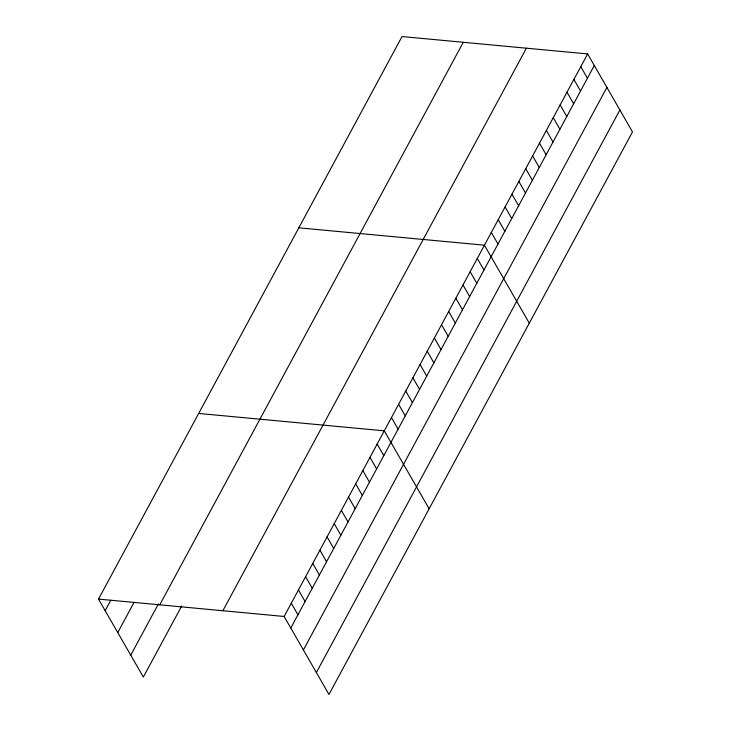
<?xml version="1.0" encoding="UTF-8"?>
<svg xmlns="http://www.w3.org/2000/svg" width="731" height="731" viewBox="0 0 731 731"><rect width="100%" height="100%" fill="white"/><g stroke="black" fill="none" stroke-linecap="round" stroke-linejoin="round"><path stroke-width="1.1" d="M98.511 599.091L402.032 36.55L587.651 53.93L632.489 131.909L328.968 694.45L284.131 616.471L98.511 599.091L143.349 677.07L181.681 606.036M105.163 610.668L110.783 600.242M117.764 632.58L134.12 602.271M130.748 655.159L158.344 604.016M159.769 604.829L463.28 42.288M222.873 610.732L526.393 48.191M284.131 616.471L587.651 53.93M290.783 628.039L594.303 65.498M303.383 649.96L606.904 87.418M316.368 672.538L619.888 109.997M298.833 227.816L484.452 245.196L529.29 323.175M198.668 413.454L384.296 430.833L429.134 508.813M580.77 66.676L587.422 78.254M573.89 79.432L580.542 91M567.009 92.179L573.661 103.756M560.129 104.935L566.781 116.503M553.248 117.682L559.9 129.259M546.368 130.438L553.029 142.006M539.487 143.185L546.148 154.762M532.607 155.931L539.268 167.509M525.735 168.687L532.387 180.255M518.855 181.434L525.507 193.011M511.974 194.19L518.626 205.758M505.094 206.937L511.746 218.514M498.213 219.693L504.865 231.261M491.333 232.44L497.985 244.017M477.297 258.454L483.949 270.022M470.143 271.713L476.795 283.281M462.988 284.971L469.64 296.548M455.833 298.23L462.495 309.807M448.679 311.488L455.34 323.065M441.524 324.756L448.185 336.324M434.369 338.014L441.031 349.582M427.215 351.273L433.876 362.841M420.06 364.531L426.721 376.109M412.905 377.79L419.567 389.367M405.751 391.048L412.412 402.626M398.605 404.307L405.257 415.884M391.45 417.575L398.103 429.143M377.141 444.092L383.793 455.66M369.987 457.35L376.639 468.927M362.832 470.609L369.484 482.186M355.677 483.867L362.329 495.444M348.523 497.126L355.175 508.703M341.368 510.393L348.02 521.961M334.213 523.652L340.865 535.22M327.059 536.91L333.711 548.478M319.904 550.169L326.556 561.746M312.749 563.427L319.401 575.005M305.595 576.686L312.247 588.263M298.44 589.954L305.092 601.522M291.285 603.212L297.937 614.78"/></g></svg>
